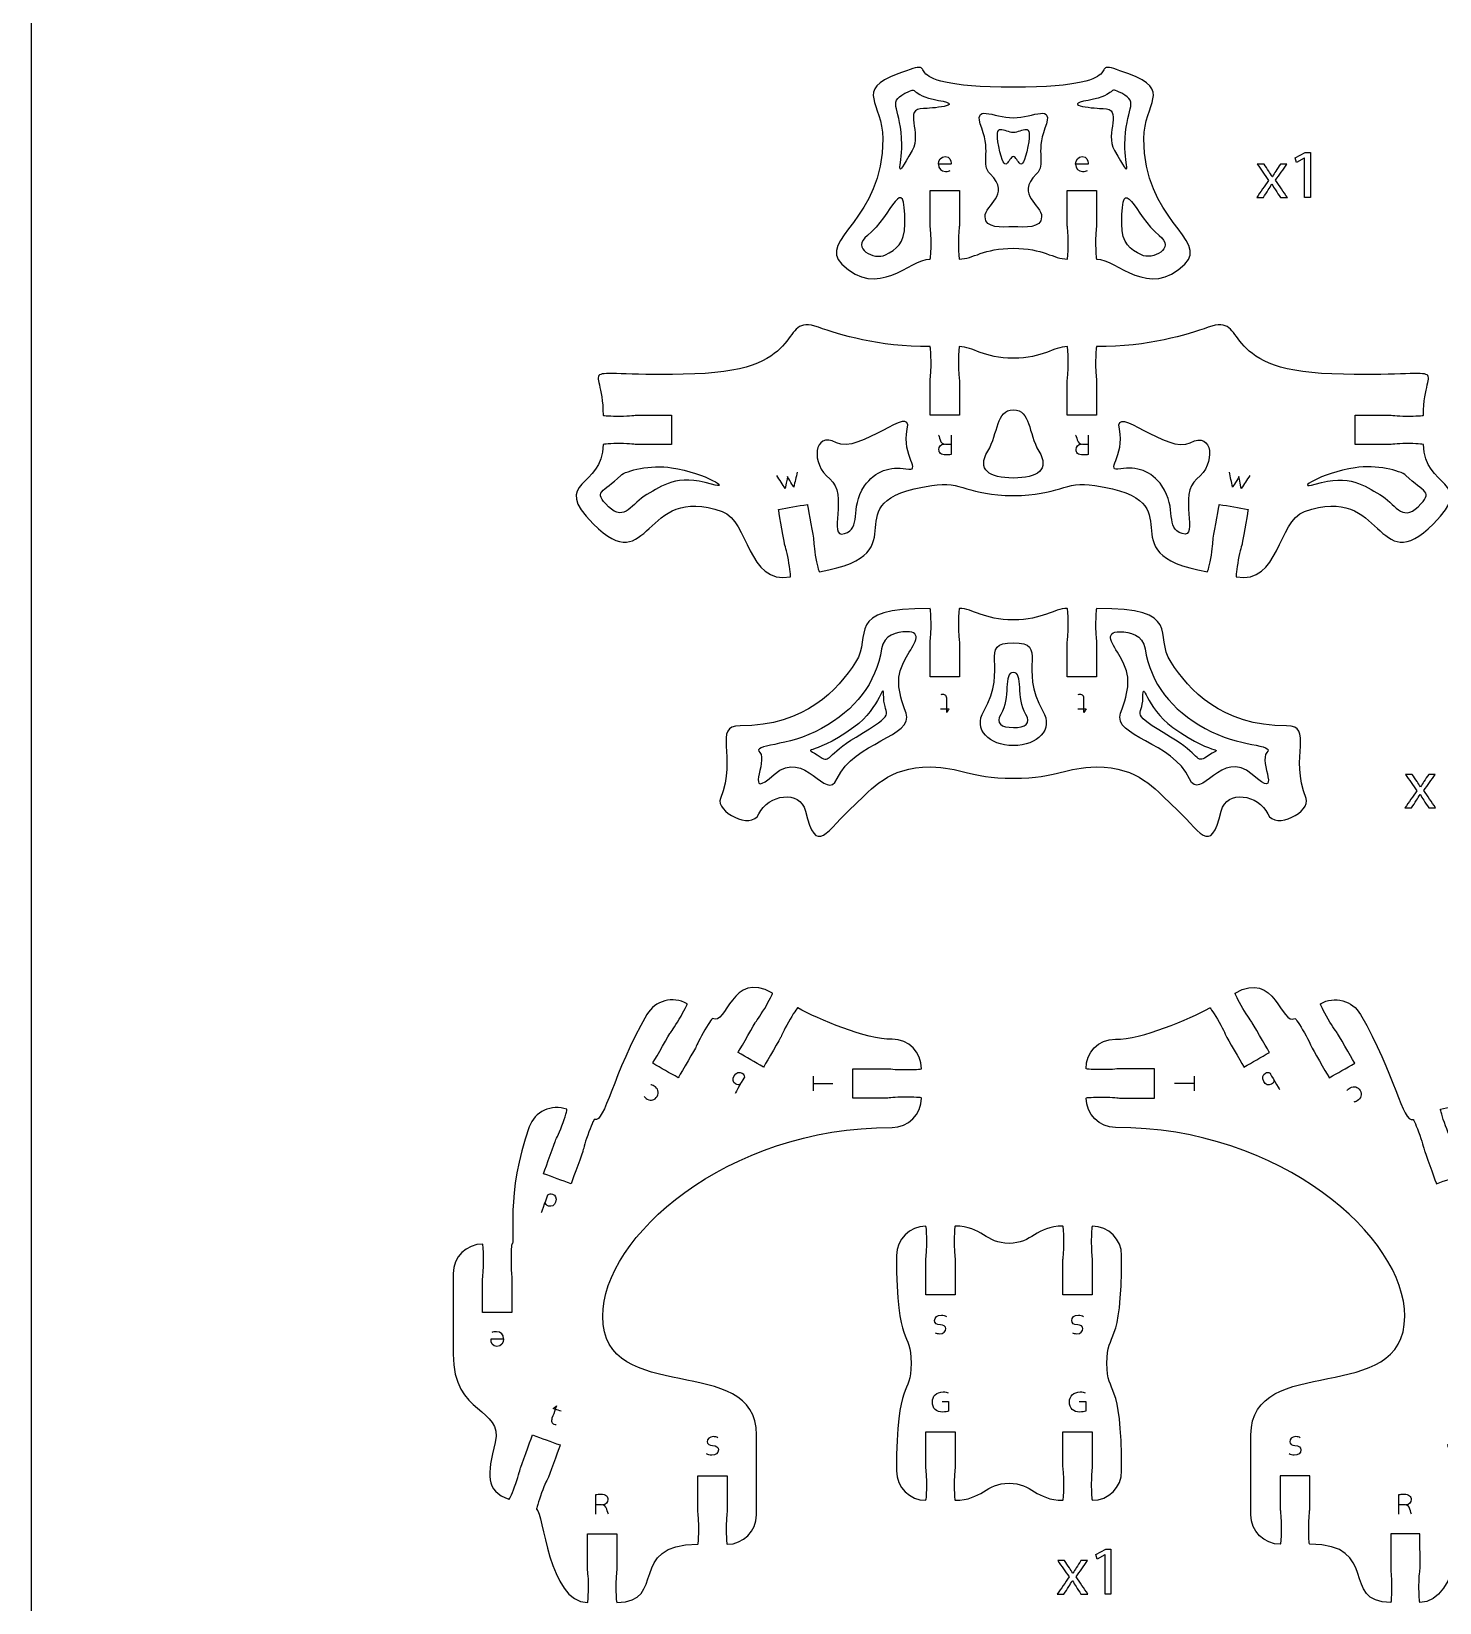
# Model space of a CAD drawing. Extents: x 0 to 1000, y 0 to 600.
# Drawn here: x 203.9 to 347.7, y 162.6 to 323.1 of the extents above; entities that cross this region are included whole.
import ezdxf

# ---------------------------------------------------------------- set-up
doc = ezdxf.new("R2010")
doc.units = 0
doc.header["$MEASUREMENT"] = 0
doc.layers.add('DEFAULT', color=7, linetype='CONTINUOUS')

msp = doc.modelspace()

# ---------------------------------------------------------------- linework, layer by layer
at = {"layer": 'DEFAULT', "color": 250}
for points in [[(349.46, 570.05), (980.05, 570.05), (980.05, 20.05), (203.89, 20.05), (203.89, 570.05), (223.88, 570.05)], [(283.71, 216.38), (283.71, 214.88)], [(283.71, 215.63), (285.73, 215.63)], [(322.63, 215.63), (320.61, 215.63)], [(322.63, 216.38), (322.63, 214.88)]]:
    msp.add_lwpolyline(points, dxfattribs=at)
for points in [[(333.88, 310.11), (333.86, 310.11), (333.06, 309.68), (332.94, 310.15), (333.95, 310.69), (334.48, 310.69), (334.48, 306.1), (333.88, 306.1)], [(313.51, 167.48), (313.5, 167.48), (312.7, 167.05), (312.58, 167.52), (313.58, 168.06), (314.11, 168.06), (314.11, 163.47), (313.51, 163.47)]]:
    msp.add_lwpolyline(points, close=True, dxfattribs=at)
at = {"layer": 'DEFAULT', "color": 1}
for points, knots in [([(321.66, 299.29), (318.03, 295.65), (314.71, 299.81), (312.65, 299.81), (312.6, 299.81), (312.55, 300.59), (312.55, 301.56), (312.55, 302.53), (312.65, 303.13), (312.65, 303.31), (312.65, 304.48), (312.65, 305.64), (312.65, 306.81), (311.65, 306.81), (310.65, 306.81), (309.65, 306.81), (309.65, 305.64), (309.65, 304.48), (309.65, 303.31), (309.65, 303.13), (309.75, 302.53), (309.75, 301.56), (309.75, 300.59), (309.71, 299.81), (309.65, 299.81), (308.26, 299.81), (307.19, 300.92), (304.15, 300.92), (301.11, 300.92), (300.03, 299.81), (298.65, 299.81), (298.59, 299.81), (298.55, 300.59), (298.55, 301.56), (298.55, 302.53), (298.65, 303.13), (298.65, 303.31), (298.65, 304.48), (298.65, 305.64), (298.65, 306.81), (297.65, 306.81), (296.65, 306.81), (295.65, 306.81), (295.65, 305.64), (295.65, 304.48), (295.65, 303.31), (295.65, 303.13), (295.75, 302.53), (295.75, 301.56), (295.75, 300.59), (295.71, 299.81), (295.65, 299.81), (293.6, 299.81), (290.27, 295.65), (286.64, 299.29), (284.13, 301.79), (290.89, 303.9), (290.83, 312.09), (290.8, 315.83), (287.84, 317.03), (292.36, 318.72), (297.91, 320.81), (290.24, 317.36), (304.15, 317.36), (318.06, 317.36), (310.39, 320.81), (315.93, 318.72), (320.46, 317.03), (317.5, 315.83), (317.47, 312.09), (317.41, 303.9), (324.17, 301.79), (321.66, 299.29)], [1, 1, 1, 1, 2, 2, 2, 3, 3, 3, 4, 4, 4, 13.92, 13.92, 13.92, 22.42, 22.42, 22.42, 32.34, 32.34, 32.34, 33.34, 33.34, 33.34, 34.34, 34.34, 34.34, 35.34, 35.34, 35.34, 36.34, 36.34, 36.34, 37.34, 37.34, 37.34, 38.34, 38.34, 38.34, 48.26, 48.26, 48.26, 56.76, 56.76, 56.76, 66.68, 66.68, 66.68, 67.68, 67.68, 67.68, 68.68, 68.68, 68.68, 69.68, 69.68, 69.68, 70.68, 70.68, 70.68, 71.68, 71.68, 71.68, 72.68, 72.68, 72.68, 73.68, 73.68, 73.68, 74.68, 74.68, 74.68, 75.68, 75.68, 75.68, 75.68]), ([(347.06, 272.78), (341.15, 266.87), (342.09, 277.02), (333.87, 274.03), (331.13, 273.03), (331.32, 266.57), (326.92, 267.35), (326.86, 267.37), (326.96, 268.14), (327.12, 269.09), (327.29, 270.04), (327.5, 270.62), (327.52, 270.79), (327.68, 271.66), (328.13, 274.24), (328.13, 274.24), (327.15, 274.41), (326.16, 274.59), (325.18, 274.76), (325.18, 274.76), (324.72, 272.17), (324.57, 271.31), (324.54, 271.14), (324.53, 270.52), (324.37, 269.57), (324.2, 268.62), (324.02, 267.86), (323.96, 267.87), (313.07, 269.79), (323.38, 275.04), (312.46, 276.7), (309.34, 277.18), (308.85, 275.66), (304.15, 275.66), (299.45, 275.66), (298.96, 277.18), (295.83, 276.7), (284.92, 275.04), (295.23, 269.79), (284.34, 267.87), (284.28, 267.86), (284.1, 268.62), (283.93, 269.57), (283.77, 270.52), (283.76, 271.14), (283.73, 271.31), (283.58, 272.17), (283.12, 274.76), (283.12, 274.76), (282.14, 274.59), (281.15, 274.41), (280.17, 274.24), (280.17, 274.24), (280.62, 271.65), (280.77, 270.79), (280.8, 270.62), (281.01, 270.04), (281.18, 269.09), (281.34, 268.14), (281.44, 267.37), (281.38, 267.35), (276.98, 266.57), (277.17, 273.03), (274.43, 274.03), (266.21, 277.02), (267.15, 266.87), (261.24, 272.78), (256.82, 277.21), (262.26, 276.4), (262.26, 280.87), (262.3, 280.92), (263.06, 280.97), (264.01, 280.97), (264.98, 280.97), (265.59, 280.87), (265.76, 280.87), (266.93, 280.87), (268.1, 280.87), (269.26, 280.87), (269.26, 281.87), (269.26, 282.87), (269.26, 283.87), (268.1, 283.87), (266.93, 283.87), (265.76, 283.87), (265.59, 283.87), (264.98, 283.77), (264.01, 283.77), (263.05, 283.77), (262.26, 283.81), (262.26, 283.87), (262.26, 289.79), (258.49, 287.66), (271.62, 288.08), (283.57, 288.45), (279.97, 294.37), (284.25, 292.85), (286.43, 292.07), (290.3, 290.87), (295.65, 290.87), (295.7, 290.83), (295.75, 290.07), (295.75, 289.12), (295.75, 288.15), (295.65, 287.54), (295.65, 287.37), (295.65, 286.2), (295.65, 285.04), (295.65, 283.87), (296.65, 283.87), (297.65, 283.87), (298.65, 283.87), (298.65, 285.04), (298.65, 286.2), (298.65, 287.37), (298.65, 287.54), (298.55, 288.15), (298.55, 289.12), (298.55, 290.08), (298.59, 290.87), (298.65, 290.87), (300.03, 290.87), (301.11, 289.68), (304.15, 289.68), (307.19, 289.68), (308.27, 290.87), (309.65, 290.87), (309.71, 290.87), (309.75, 290.08), (309.75, 289.12), (309.75, 288.15), (309.65, 287.54), (309.65, 287.37), (309.65, 286.2), (309.65, 285.04), (309.65, 283.87), (310.65, 283.87), (311.65, 283.87), (312.65, 283.87), (312.65, 285.04), (312.65, 286.2), (312.65, 287.37), (312.65, 287.54), (312.55, 288.15), (312.55, 289.12), (312.55, 290.07), (312.6, 290.83), (312.65, 290.87), (318, 290.87), (321.87, 292.07), (324.05, 292.85), (328.33, 294.37), (324.73, 288.45), (336.68, 288.08), (349.81, 287.66), (346.03, 289.79), (346.03, 283.87), (346.03, 283.81), (345.25, 283.77), (344.28, 283.77), (343.31, 283.77), (342.71, 283.87), (342.54, 283.87), (341.37, 283.87), (340.2, 283.87), (339.04, 283.87), (339.04, 282.87), (339.04, 281.87), (339.04, 280.87), (340.2, 280.87), (341.37, 280.87), (342.54, 280.87), (342.71, 280.87), (343.31, 280.97), (344.28, 280.97), (345.23, 280.97), (346, 280.92), (346.03, 280.87), (346.03, 276.4), (351.48, 277.21), (347.06, 272.78)], [1, 1, 1, 1, 2, 2, 2, 3, 3, 3, 4, 4, 4, 5, 5, 5, 6, 6, 6, 14.499437, 14.499437, 14.499437, 15.499437, 15.499437, 15.499437, 16.499437, 16.499437, 16.499437, 17.499437, 17.499437, 17.499437, 18.499437, 18.499437, 18.499437, 19.499437, 19.499437, 19.499437, 20.499437, 20.499437, 20.499437, 21.499437, 21.499437, 21.499437, 22.499437, 22.499437, 22.499437, 23.499437, 23.499437, 23.499437, 24.499437, 24.499437, 24.499437, 33.008257, 33.008257, 33.008257, 34.008257, 34.008257, 34.008257, 35.008257, 35.008257, 35.008257, 36.008257, 36.008257, 36.008257, 37.008257, 37.008257, 37.008257, 38.008257, 38.008257, 38.008257, 39.008257, 39.008257, 39.008257, 40.008257, 40.008257, 40.008257, 41.008257, 41.008257, 41.008257, 50.928257, 50.928257, 50.928257, 59.428257, 59.428257, 59.428257, 69.348257, 69.348257, 69.348257, 70.348257, 70.348257, 70.348257, 71.348257, 71.348257, 71.348257, 72.348257, 72.348257, 72.348257, 73.348257, 73.348257, 73.348257, 74.348257, 74.348257, 74.348257, 75.348257, 75.348257, 75.348257, 76.348257, 76.348257, 76.348257, 86.268257, 86.268257, 86.268257, 94.768257, 94.768257, 94.768257, 104.688257, 104.688257, 104.688257, 105.688257, 105.688257, 105.688257, 106.688257, 106.688257, 106.688257, 107.688257, 107.688257, 107.688257, 108.688257, 108.688257, 108.688257, 109.688257, 109.688257, 109.688257, 110.688257, 110.688257, 110.688257, 120.608257, 120.608257, 120.608257, 129.108257, 129.108257, 129.108257, 139.028257, 139.028257, 139.028257, 140.028257, 140.028257, 140.028257, 141.028257, 141.028257, 141.028257, 142.028257, 142.028257, 142.028257, 143.028257, 143.028257, 143.028257, 144.028257, 144.028257, 144.028257, 145.028257, 145.028257, 145.028257, 146.028257, 146.028257, 146.028257, 155.948257, 155.948257, 155.948257, 164.448257, 164.448257, 164.448257, 174.368257, 174.368257, 174.368257, 175.368257, 175.368257, 175.368257, 176.368257, 176.368257, 176.368257, 177.368257, 177.368257, 177.368257, 177.368257]), ([(330.13, 243.14), (329.2, 245.12), (325.92, 245.68), (325.38, 243.44), (324.25, 238.72), (323.29, 241.4), (320.3, 244.12), (318.59, 245.67), (316.98, 247.94), (312.65, 247.94), (309.42, 247.94), (308.84, 246.8), (304.15, 246.8), (299.45, 246.8), (298.88, 247.94), (295.65, 247.94), (291.32, 247.94), (289.71, 245.67), (288, 244.12), (285.01, 241.4), (284.04, 238.72), (282.92, 243.44), (282.38, 245.68), (279.1, 245.12), (278.17, 243.14), (277.36, 241.43), (273.73, 243.44), (274.24, 244.72), (275.98, 249.05), (273.42, 252.14), (276.24, 252.14), (282.95, 252.14), (286.23, 255.84), (288.04, 258.64), (289.85, 261.45), (286.67, 264.14), (295.65, 264.14), (295.7, 264.11), (295.75, 263.34), (295.75, 262.39), (295.75, 261.42), (295.65, 260.81), (295.65, 260.64), (295.65, 259.47), (295.65, 258.31), (295.65, 257.14), (296.65, 257.14), (297.65, 257.14), (298.65, 257.14), (298.65, 258.31), (298.65, 259.47), (298.65, 260.64), (298.65, 260.81), (298.55, 261.42), (298.55, 262.39), (298.55, 263.36), (298.59, 264.14), (298.65, 264.14), (300.03, 264.14), (301.11, 262.96), (304.15, 262.96), (307.19, 262.96), (308.27, 264.14), (309.65, 264.14), (309.71, 264.14), (309.75, 263.36), (309.75, 262.39), (309.75, 261.42), (309.65, 260.81), (309.65, 260.64), (309.65, 259.47), (309.65, 258.31), (309.65, 257.14), (310.65, 257.14), (311.65, 257.14), (312.65, 257.14), (312.65, 258.31), (312.65, 259.47), (312.65, 260.64), (312.65, 260.81), (312.55, 261.42), (312.55, 262.39), (312.55, 263.34), (312.59, 264.11), (312.65, 264.14), (321.63, 264.14), (318.44, 261.45), (320.25, 258.64), (322.07, 255.84), (325.35, 252.14), (332.06, 252.14), (334.88, 252.14), (332.31, 249.05), (334.05, 244.72), (334.57, 243.44), (330.94, 241.43), (330.13, 243.14)], [1, 1, 1, 1, 2, 2, 2, 3, 3, 3, 4, 4, 4, 5, 5, 5, 6, 6, 6, 7, 7, 7, 8, 8, 8, 9, 9, 9, 10, 10, 10, 11, 11, 11, 12, 12, 12, 13, 13, 13, 14, 14, 14, 15, 15, 15, 24.927, 24.927, 24.927, 33.427, 33.427, 33.427, 43.354, 43.354, 43.354, 44.354, 44.354, 44.354, 45.354, 45.354, 45.354, 46.354, 46.354, 46.354, 47.354, 47.354, 47.354, 48.354, 48.354, 48.354, 49.354, 49.354, 49.354, 59.281, 59.281, 59.281, 67.781, 67.781, 67.781, 77.708, 77.708, 77.708, 78.708, 78.708, 78.708, 79.708, 79.708, 79.708, 80.708, 80.708, 80.708, 81.708, 81.708, 81.708, 82.708, 82.708, 82.708, 83.708, 83.708, 83.708, 83.708]), ([(282.14, 223.35), (284.22, 222.15), (289.12, 220.13), (291.76, 220.13), (293.53, 220.13), (294.76, 218.79), (294.76, 217.13), (294.76, 217.08), (293.98, 217.03), (293.01, 217.03), (292.04, 217.03), (291.44, 217.13), (291.26, 217.13), (290.09, 217.13), (288.93, 217.13), (287.76, 217.13), (287.76, 216.13), (287.76, 215.13), (287.76, 214.13), (288.93, 214.13), (290.09, 214.13), (291.26, 214.13), (291.44, 214.13), (292.04, 214.23), (293.01, 214.23), (293.98, 214.23), (294.76, 214.19), (294.76, 214.13), (294.76, 212.47), (293.42, 211.13), (291.76, 211.13), (274.76, 211.13), (262.22, 199.88), (262.22, 191.85), (262.22, 182.47), (277.93, 188.28), (277.93, 179.73), (277.93, 177.01), (277.93, 174.28), (277.93, 171.56), (277.93, 169.9), (276.59, 168.56), (274.93, 168.56), (274.88, 168.56), (274.83, 169.35), (274.83, 170.31), (274.83, 171.28), (274.93, 171.89), (274.93, 172.06), (274.93, 173.23), (274.93, 174.4), (274.93, 175.56), (273.93, 175.56), (272.93, 175.56), (271.93, 175.56), (271.93, 174.4), (271.93, 173.23), (271.93, 172.06), (271.93, 171.89), (272.03, 171.28), (272.03, 170.31), (272.03, 169.35), (271.99, 168.56), (271.93, 168.56), (264.62, 168.56), (268.89, 162.62), (263.67, 162.62), (263.61, 162.62), (263.56, 163.41), (263.57, 164.37), (263.57, 165.34), (263.66, 165.95), (263.66, 166.13), (263.66, 167), (263.67, 169.62), (263.67, 169.62), (262.67, 169.62), (261.67, 169.62), (260.67, 169.62), (260.67, 169.62), (260.66, 167), (260.66, 166.13), (260.66, 165.95), (260.77, 165.34), (260.77, 164.37), (260.77, 163.41), (260.72, 162.62), (260.67, 162.62), (256.7, 162.62), (256.14, 171.88), (255.47, 172.13), (255.42, 172.14), (255.65, 172.9), (255.97, 173.8), (256.31, 174.71), (256.61, 175.25), (256.67, 175.41), (256.97, 176.24), (257.87, 178.7), (257.87, 178.7), (256.93, 179.04), (255.99, 179.39), (255.05, 179.73), (255.05, 179.73), (254.15, 177.26), (253.85, 176.44), (253.79, 176.27), (253.67, 175.67), (253.35, 174.76), (253.01, 173.85), (252.7, 173.13), (252.65, 173.15), (250.19, 174.05), (250.43, 175.66), (251.24, 178.97), (252.12, 182.56), (246.95, 181.64), (246.95, 187.99), (246.95, 190.73), (246.95, 193.48), (246.95, 196.22), (246.95, 197.88), (248.3, 199.22), (249.96, 199.22), (250.01, 199.22), (250.05, 198.43), (250.05, 197.47), (250.05, 196.5), (249.96, 195.89), (249.96, 195.72), (249.96, 194.55), (249.96, 193.38), (249.96, 192.22), (250.96, 192.22), (251.96, 192.22), (252.95, 192.22), (252.95, 193.38), (252.95, 194.55), (252.95, 195.72), (252.95, 195.89), (252.86, 196.5), (252.86, 197.47), (252.86, 198.43), (252.9, 199.22), (252.95, 199.22), (253.32, 199.22), (252.27, 204.47), (254.71, 211.19), (255.28, 212.74), (257, 213.55), (258.56, 212.98), (258.61, 212.96), (258.39, 212.21), (258.06, 211.3), (257.72, 210.39), (257.42, 209.85), (257.36, 209.69), (257.06, 208.87), (256.17, 206.4), (256.17, 206.4), (257.11, 206.06), (258.05, 205.71), (258.99, 205.37), (258.99, 205.37), (259.88, 207.84), (260.18, 208.66), (260.24, 208.83), (260.36, 209.43), (260.69, 210.34), (261.02, 211.25), (261.33, 211.97), (261.38, 211.95), (262.45, 211.56), (263.23, 216.6), (266.73, 222.66), (267.56, 224.09), (269.4, 224.59), (270.83, 223.76), (270.88, 223.73), (270.53, 223.03), (270.04, 222.19), (269.56, 221.35), (269.17, 220.88), (269.08, 220.72), (268.65, 219.97), (267.33, 217.69), (267.33, 217.69), (268.2, 217.19), (269.06, 216.69), (269.93, 216.2), (269.93, 216.2), (271.24, 218.47), (271.68, 219.23), (271.77, 219.38), (271.99, 219.95), (272.47, 220.79), (272.95, 221.63), (273.38, 222.28), (273.43, 222.26), (274.87, 221.43), (275.39, 227.25), (279.55, 224.85), (279.59, 224.82), (279.24, 224.12), (278.76, 223.29), (278.27, 222.45), (277.88, 221.97), (277.79, 221.82), (277.36, 221.06), (276.04, 218.79), (276.04, 218.79), (276.91, 218.29), (277.77, 217.79), (278.64, 217.29), (278.64, 217.29), (279.95, 219.56), (280.39, 220.32), (280.48, 220.47), (280.7, 221.05), (281.18, 221.88), (281.66, 222.72), (282.09, 223.38), (282.14, 223.35)], [1, 1, 1, 1, 2, 2, 2, 3, 3, 3, 4, 4, 4, 5, 5, 5, 14.919, 14.919, 14.919, 23.419, 23.419, 23.419, 33.338, 33.338, 33.338, 34.338, 34.338, 34.338, 35.338, 35.338, 35.338, 36.338, 36.338, 36.338, 37.338, 37.338, 37.338, 38.338, 38.338, 38.338, 61.488, 61.488, 61.488, 62.488, 62.488, 62.488, 63.488, 63.488, 63.488, 64.488, 64.488, 64.488, 74.408, 74.408, 74.408, 82.908, 82.908, 82.908, 92.828, 92.828, 92.828, 93.828, 93.828, 93.828, 94.828, 94.828, 94.828, 95.828, 95.828, 95.828, 96.828, 96.828, 96.828, 97.828, 97.828, 97.828, 98.828, 98.828, 98.828, 107.328, 107.328, 107.328, 108.328, 108.328, 108.328, 109.328, 109.328, 109.328, 110.328, 110.328, 110.328, 111.328, 111.328, 111.328, 112.328, 112.328, 112.328, 113.328, 113.328, 113.328, 114.328, 114.328, 114.328, 122.831423, 122.831423, 122.831423, 123.831423, 123.831423, 123.831423, 124.831423, 124.831423, 124.831423, 125.831423, 125.831423, 125.831423, 126.831423, 126.831423, 126.831423, 127.831423, 127.831423, 127.831423, 151.151423, 151.151423, 151.151423, 152.151423, 152.151423, 152.151423, 153.151423, 153.151423, 153.151423, 154.151423, 154.151423, 154.151423, 164.071423, 164.071423, 164.071423, 172.571423, 172.571423, 172.571423, 182.491423, 182.491423, 182.491423, 183.491423, 183.491423, 183.491423, 184.491423, 184.491423, 184.491423, 185.491423, 185.491423, 185.491423, 186.491423, 186.491423, 186.491423, 187.491423, 187.491423, 187.491423, 188.491423, 188.491423, 188.491423, 189.491423, 189.491423, 189.491423, 198.004243, 198.004243, 198.004243, 199.004243, 199.004243, 199.004243, 200.004243, 200.004243, 200.004243, 201.004243, 201.004243, 201.004243, 202.004243, 202.004243, 202.004243, 203.004243, 203.004243, 203.004243, 204.004243, 204.004243, 204.004243, 205.004243, 205.004243, 205.004243, 206.004243, 206.004243, 206.004243, 214.504056, 214.504056, 214.504056, 215.504056, 215.504056, 215.504056, 216.504056, 216.504056, 216.504056, 217.504056, 217.504056, 217.504056, 218.504056, 218.504056, 218.504056, 219.504056, 219.504056, 219.504056, 220.504056, 220.504056, 220.504056, 221.504056, 221.504056, 221.504056, 230.007736, 230.007736, 230.007736, 231.007736, 231.007736, 231.007736, 232.007736, 232.007736, 232.007736, 233.007736, 233.007736, 233.007736, 233.007736]), ([(324.2, 223.35), (322.12, 222.15), (317.22, 220.13), (314.58, 220.13), (312.81, 220.13), (311.58, 218.79), (311.58, 217.13), (311.58, 217.08), (312.36, 217.03), (313.33, 217.03), (314.3, 217.03), (314.9, 217.13), (315.08, 217.13), (316.25, 217.13), (317.41, 217.13), (318.58, 217.13), (318.58, 216.13), (318.58, 215.13), (318.58, 214.13), (317.41, 214.13), (316.25, 214.13), (315.08, 214.13), (314.9, 214.13), (314.3, 214.23), (313.33, 214.23), (312.36, 214.23), (311.58, 214.19), (311.58, 214.13), (311.58, 212.47), (312.92, 211.13), (314.58, 211.13), (331.58, 211.13), (344.12, 199.88), (344.12, 191.85), (344.12, 182.47), (328.41, 188.28), (328.41, 179.73), (328.41, 177.01), (328.41, 174.28), (328.41, 171.56), (328.41, 169.9), (329.75, 168.56), (331.41, 168.56), (331.46, 168.56), (331.51, 169.35), (331.51, 170.31), (331.51, 171.28), (331.41, 171.89), (331.41, 172.06), (331.41, 173.23), (331.41, 174.4), (331.41, 175.56), (332.41, 175.56), (333.41, 175.56), (334.41, 175.56), (334.41, 174.4), (334.41, 173.23), (334.41, 172.06), (334.41, 171.89), (334.31, 171.28), (334.31, 170.31), (334.31, 169.35), (334.35, 168.56), (334.41, 168.56), (341.72, 168.56), (337.45, 162.62), (342.68, 162.62), (342.73, 162.62), (342.78, 163.41), (342.77, 164.37), (342.77, 165.34), (342.68, 165.95), (342.68, 166.13), (342.68, 167), (342.68, 169.62), (342.68, 169.62), (343.67, 169.62), (344.67, 169.62), (345.67, 169.62), (345.67, 169.62), (345.68, 167), (345.68, 166.13), (345.68, 165.95), (345.57, 165.34), (345.57, 164.37), (345.57, 163.41), (345.62, 162.62), (345.67, 162.62), (349.64, 162.62), (350.2, 171.88), (350.87, 172.13), (350.92, 172.14), (350.69, 172.9), (350.37, 173.8), (350.03, 174.71), (349.73, 175.25), (349.67, 175.41), (349.37, 176.24), (348.47, 178.7), (348.47, 178.7), (349.41, 179.04), (350.35, 179.39), (351.29, 179.73), (351.29, 179.73), (352.19, 177.26), (352.49, 176.44), (352.55, 176.27), (352.67, 175.67), (352.99, 174.76), (353.33, 173.85), (353.64, 173.13), (353.69, 173.15), (356.15, 174.05), (355.91, 175.66), (355.1, 178.97), (354.22, 182.56), (359.39, 181.64), (359.39, 187.99), (359.39, 190.73), (359.39, 193.48), (359.39, 196.22), (359.39, 197.88), (358.04, 199.22), (356.38, 199.22), (356.33, 199.22), (356.29, 198.43), (356.29, 197.47), (356.29, 196.5), (356.38, 195.89), (356.38, 195.72), (356.38, 194.55), (356.38, 193.38), (356.38, 192.22), (355.38, 192.22), (354.38, 192.22), (353.39, 192.22), (353.39, 193.38), (353.39, 194.55), (353.39, 195.72), (353.39, 195.89), (353.48, 196.5), (353.48, 197.47), (353.48, 198.43), (353.44, 199.22), (353.39, 199.22), (353.01, 199.22), (354.07, 204.47), (351.63, 211.19), (351.06, 212.74), (349.34, 213.55), (347.78, 212.98), (347.73, 212.96), (347.95, 212.21), (348.28, 211.3), (348.62, 210.39), (348.92, 209.85), (348.98, 209.69), (349.28, 208.87), (350.18, 206.4), (350.18, 206.4), (349.23, 206.06), (348.29, 205.71), (347.35, 205.37), (347.35, 205.37), (346.46, 207.84), (346.16, 208.66), (346.1, 208.83), (345.98, 209.43), (345.65, 210.34), (345.32, 211.25), (345.01, 211.97), (344.96, 211.95), (343.89, 211.56), (343.11, 216.6), (339.61, 222.66), (338.78, 224.09), (336.94, 224.59), (335.51, 223.76), (335.46, 223.73), (335.81, 223.03), (336.3, 222.19), (336.78, 221.35), (337.17, 220.88), (337.26, 220.72), (337.69, 219.97), (339.01, 217.69), (339.01, 217.69), (338.14, 217.19), (337.28, 216.69), (336.41, 216.2), (336.41, 216.2), (335.1, 218.47), (334.66, 219.23), (334.57, 219.38), (334.35, 219.95), (333.87, 220.79), (333.39, 221.63), (332.96, 222.28), (332.91, 222.26), (331.47, 221.43), (330.95, 227.25), (326.79, 224.85), (326.75, 224.82), (327.1, 224.12), (327.58, 223.29), (328.07, 222.45), (328.46, 221.97), (328.55, 221.82), (328.98, 221.06), (330.3, 218.79), (330.3, 218.79), (329.43, 218.29), (328.57, 217.79), (327.7, 217.29), (327.7, 217.29), (326.39, 219.56), (325.95, 220.32), (325.86, 220.47), (325.64, 221.05), (325.16, 221.88), (324.68, 222.72), (324.25, 223.38), (324.2, 223.35)], [1, 1, 1, 1, 2, 2, 2, 3, 3, 3, 4, 4, 4, 5, 5, 5, 14.919, 14.919, 14.919, 23.419, 23.419, 23.419, 33.338, 33.338, 33.338, 34.338, 34.338, 34.338, 35.338, 35.338, 35.338, 36.338, 36.338, 36.338, 37.338, 37.338, 37.338, 38.338, 38.338, 38.338, 61.488, 61.488, 61.488, 62.488, 62.488, 62.488, 63.488, 63.488, 63.488, 64.488, 64.488, 64.488, 74.408, 74.408, 74.408, 82.908, 82.908, 82.908, 92.828, 92.828, 92.828, 93.828, 93.828, 93.828, 94.828, 94.828, 94.828, 95.828, 95.828, 95.828, 96.828, 96.828, 96.828, 97.828, 97.828, 97.828, 98.828, 98.828, 98.828, 107.328, 107.328, 107.328, 108.328, 108.328, 108.328, 109.328, 109.328, 109.328, 110.328, 110.328, 110.328, 111.328, 111.328, 111.328, 112.328, 112.328, 112.328, 113.328, 113.328, 113.328, 114.328, 114.328, 114.328, 122.831423, 122.831423, 122.831423, 123.831423, 123.831423, 123.831423, 124.831423, 124.831423, 124.831423, 125.831423, 125.831423, 125.831423, 126.831423, 126.831423, 126.831423, 127.831423, 127.831423, 127.831423, 151.151423, 151.151423, 151.151423, 152.151423, 152.151423, 152.151423, 153.151423, 153.151423, 153.151423, 154.151423, 154.151423, 154.151423, 164.071423, 164.071423, 164.071423, 172.571423, 172.571423, 172.571423, 182.491423, 182.491423, 182.491423, 183.491423, 183.491423, 183.491423, 184.491423, 184.491423, 184.491423, 185.491423, 185.491423, 185.491423, 186.491423, 186.491423, 186.491423, 187.491423, 187.491423, 187.491423, 188.491423, 188.491423, 188.491423, 189.491423, 189.491423, 189.491423, 198.004243, 198.004243, 198.004243, 199.004243, 199.004243, 199.004243, 200.004243, 200.004243, 200.004243, 201.004243, 201.004243, 201.004243, 202.004243, 202.004243, 202.004243, 203.004243, 203.004243, 203.004243, 204.004243, 204.004243, 204.004243, 205.004243, 205.004243, 205.004243, 206.004243, 206.004243, 206.004243, 214.50319, 214.50319, 214.50319, 215.50319, 215.50319, 215.50319, 216.50319, 216.50319, 216.50319, 217.50319, 217.50319, 217.50319, 218.50319, 218.50319, 218.50319, 219.50319, 219.50319, 219.50319, 220.50319, 220.50319, 220.50319, 221.50319, 221.50319, 221.50319, 230.00687, 230.00687, 230.00687, 231.00687, 231.00687, 231.00687, 232.00687, 232.00687, 232.00687, 233.00687, 233.00687, 233.00687, 233.00687]), ([(315.21, 176.05), (315.21, 174.39), (313.87, 173.05), (312.21, 173.05), (312.16, 173.05), (312.11, 173.83), (312.11, 174.8), (312.11, 175.77), (312.21, 176.37), (312.21, 176.55), (312.21, 177.72), (312.21, 178.88), (312.21, 180.05), (311.21, 180.05), (310.21, 180.05), (309.21, 180.05), (309.21, 178.88), (309.21, 177.72), (309.21, 176.55), (309.21, 176.37), (309.31, 175.77), (309.31, 174.8), (309.31, 173.83), (309.26, 173.05), (309.2, 173.05), (306.46, 173.05), (306.08, 174.8), (303.71, 174.8), (301.33, 174.8), (300.96, 173.05), (298.21, 173.05), (298.15, 173.05), (298.11, 173.83), (298.11, 174.8), (298.11, 175.77), (298.21, 176.37), (298.21, 176.55), (298.21, 177.72), (298.21, 178.88), (298.21, 180.05), (297.21, 180.05), (296.21, 180.05), (295.21, 180.05), (295.21, 178.88), (295.21, 177.72), (295.21, 176.55), (295.21, 176.37), (295.31, 175.77), (295.31, 174.8), (295.31, 173.83), (295.27, 173.05), (295.21, 173.05), (293.55, 173.05), (292.21, 174.39), (292.21, 176.05), (292.21, 185.78), (293.71, 183.55), (293.71, 187.05), (293.71, 190.55), (292.21, 188.32), (292.21, 198.05), (292.21, 199.71), (293.55, 201.05), (295.21, 201.05), (295.27, 201.05), (295.31, 200.26), (295.31, 199.3), (295.31, 198.33), (295.21, 197.72), (295.21, 197.55), (295.21, 196.38), (295.21, 195.21), (295.21, 194.05), (296.21, 194.05), (297.21, 194.05), (298.21, 194.05), (298.21, 195.21), (298.21, 196.38), (298.21, 197.55), (298.21, 197.72), (298.11, 198.33), (298.11, 199.3), (298.11, 200.26), (298.15, 201.05), (298.21, 201.05), (300.96, 201.05), (301.34, 199.29), (303.71, 199.29), (306.08, 199.29), (306.46, 201.05), (309.21, 201.05), (309.26, 201.05), (309.31, 200.26), (309.31, 199.3), (309.31, 198.33), (309.21, 197.72), (309.21, 197.55), (309.21, 196.38), (309.21, 195.21), (309.21, 194.05), (310.21, 194.05), (311.21, 194.05), (312.21, 194.05), (312.21, 195.21), (312.21, 196.38), (312.21, 197.55), (312.21, 197.72), (312.11, 198.33), (312.11, 199.3), (312.11, 200.26), (312.16, 201.05), (312.21, 201.05), (313.87, 201.05), (315.21, 199.71), (315.21, 198.05), (315.21, 188.32), (313.71, 190.55), (313.71, 187.05), (313.71, 183.55), (315.21, 185.78), (315.21, 176.05)], [1, 1, 1, 1, 2, 2, 2, 3, 3, 3, 4, 4, 4, 13.92, 13.92, 13.92, 22.42, 22.42, 22.42, 32.34, 32.34, 32.34, 33.34, 33.34, 33.34, 34.34, 34.34, 34.34, 35.34, 35.34, 35.34, 36.34, 36.34, 36.34, 37.34, 37.34, 37.34, 38.34, 38.34, 38.34, 48.26, 48.26, 48.26, 56.76, 56.76, 56.76, 66.68, 66.68, 66.68, 67.68, 67.68, 67.68, 68.68, 68.68, 68.68, 69.68, 69.68, 69.68, 70.68, 70.68, 70.68, 71.68, 71.68, 71.68, 72.68, 72.68, 72.68, 73.68, 73.68, 73.68, 74.68, 74.68, 74.68, 84.6, 84.6, 84.6, 93.11, 93.11, 93.11, 103.03, 103.03, 103.03, 104.03, 104.03, 104.03, 105.03, 105.03, 105.03, 106.03, 106.03, 106.03, 107.03, 107.03, 107.03, 108.03, 108.03, 108.03, 109.03, 109.03, 109.03, 118.95, 118.95, 118.95, 127.46, 127.46, 127.46, 137.38, 137.38, 137.38, 138.38, 138.38, 138.38, 139.38, 139.38, 139.38, 140.38, 140.38, 140.38, 141.38, 141.38, 141.38, 142.38, 142.38, 142.38, 142.38])]:
    msp.add_open_spline(points, degree=3, knots=knots, dxfattribs=at)
at = {"layer": 'DEFAULT', "color": 3}
for points, knots in [([(293.07, 316.74), (291.18, 315.79), (292.76, 315.2), (292.76, 311.51), (292.76, 309.27), (291.88, 307.5), (293.82, 310.89), (294.87, 312.72), (292.82, 315.19), (294.99, 315.19), (295.58, 315.19), (299.46, 315.48), (296.51, 316.02), (293.25, 316.61), (294.69, 317.55), (293.07, 316.74)], [0, 0, 0, 0, 1, 1, 1, 2, 2, 2, 3, 3, 3, 4, 4, 4, 5, 5, 5, 5]), ([(315.22, 316.74), (317.12, 315.79), (315.54, 315.2), (315.54, 311.51), (315.54, 309.27), (316.42, 307.5), (314.48, 310.89), (313.42, 312.72), (315.47, 315.19), (313.31, 315.19), (312.71, 315.19), (308.84, 315.48), (311.79, 316.02), (315.05, 316.61), (313.61, 317.55), (315.22, 316.74)], [0, 0, 0, 0, 1, 1, 1, 2, 2, 2, 3, 3, 3, 4, 4, 4, 5, 5, 5, 5]), ([(304.15, 310.28), (304.65, 310.28), (304.97, 307.99), (305.64, 311.32), (306.18, 314.02), (305.06, 312.77), (304.15, 312.77), (303.24, 312.77), (302.12, 314.02), (302.66, 311.32), (303.33, 307.99), (303.65, 310.28), (304.15, 310.28)], [0, 0, 0, 0, 1, 1, 1, 2, 2, 2, 3, 3, 3, 4, 4, 4, 4]), ([(288.96, 276.64), (287.37, 274.27), (288.72, 272.34), (286.91, 271.78), (285.11, 271.22), (287.38, 275.84), (285.4, 277.36), (283.42, 278.88), (283.75, 282.3), (286.08, 281.06), (288.41, 279.81), (293.95, 285.2), (293.32, 282.45), (292.7, 279.69), (294.97, 278.04), (293.18, 278.38), (291.65, 278.67), (290.02, 278.21), (288.96, 276.64)], [0, 0, 0, 0, 1, 1, 1, 2, 2, 2, 3, 3, 3, 4, 4, 4, 5, 5, 5, 6, 6, 6, 6]), ([(319.33, 276.64), (320.93, 274.27), (319.58, 272.34), (321.39, 271.78), (323.19, 271.22), (320.91, 275.84), (322.89, 277.36), (324.87, 278.88), (324.55, 282.3), (322.22, 281.06), (319.89, 279.81), (314.35, 285.2), (314.98, 282.45), (315.6, 279.69), (313.33, 278.04), (315.12, 278.38), (316.65, 278.67), (318.28, 278.21), (319.33, 276.64)], [0, 0, 0, 0, 1, 1, 1, 2, 2, 2, 3, 3, 3, 4, 4, 4, 5, 5, 5, 6, 6, 6, 6]), ([(288.09, 251), (285.11, 249.22), (285.46, 248.25), (284.44, 248.97), (282.51, 250.34), (283.19, 248.64), (287.87, 252), (290.69, 254.03), (290.87, 257.06), (290.92, 255.03), (290.96, 252.99), (292.43, 253.6), (288.09, 251)], [0, 0, 0, 0, 1, 1, 1, 2, 2, 2, 3, 3, 3, 4, 4, 4, 4]), ([(304.15, 251.97), (302.92, 251.97), (302.31, 252.4), (302.87, 253.31), (303.88, 254.96), (303.1, 257.59), (304.15, 257.59), (305.2, 257.59), (304.42, 254.96), (305.43, 253.31), (305.99, 252.4), (305.37, 251.96), (304.15, 251.97)], [0, 0, 0, 0, 1, 1, 1, 2, 2, 2, 3, 3, 3, 4, 4, 4, 4]), ([(320.2, 251), (323.19, 249.21), (322.84, 248.24), (323.85, 248.96), (325.78, 250.33), (325.1, 248.63), (320.43, 251.99), (317.6, 254.03), (317.42, 257.06), (317.38, 255.02), (317.34, 252.99), (315.87, 253.59), (320.2, 251)], [0, 0, 0, 0, 1, 1, 1, 2, 2, 2, 3, 3, 3, 4, 4, 4, 4])]:
    msp.add_open_spline(points, degree=3, knots=knots, dxfattribs=at)
at = {"layer": 'DEFAULT', "color": 5}
for points, knots in [([(304.15, 303.1), (305.36, 303.1), (307, 302.89), (307.04, 304.13), (307.08, 305.38), (304.3, 306.29), (306.51, 308.5), (307.54, 309.53), (306.38, 310.57), (307.38, 313.19), (308.37, 315.8), (306.22, 314.24), (304.15, 314.24), (302.08, 314.24), (299.93, 315.8), (300.92, 313.19), (301.92, 310.57), (300.76, 309.53), (301.79, 308.5), (304, 306.29), (301.22, 305.38), (301.26, 304.13), (301.3, 302.89), (302.94, 303.1), (304.15, 303.1)], [0, 0, 0, 0, 1, 1, 1, 2, 2, 2, 3, 3, 3, 4, 4, 4, 5, 5, 5, 6, 6, 6, 7, 7, 7, 8, 8, 8, 8]), ([(293.07, 303.4), (293.07, 301.36), (292.2, 300.8), (291.08, 300.24), (289.96, 299.68), (287.53, 300.87), (289.27, 302.23), (291.7, 304.12), (293.07, 309.2), (293.07, 303.4)], [0, 0, 0, 0, 1, 1, 1, 2, 2, 2, 3, 3, 3, 3]), ([(315.22, 303.4), (315.22, 301.36), (316.1, 300.8), (317.22, 300.24), (318.34, 299.68), (320.77, 300.87), (319.03, 302.23), (316.6, 304.12), (315.22, 309.2), (315.22, 303.4)], [0, 0, 0, 0, 1, 1, 1, 2, 2, 2, 3, 3, 3, 3]), ([(304.15, 277.45), (306.63, 277.45), (307.88, 278.33), (306.76, 280.19), (305.64, 282.05), (305.96, 284.42), (304.15, 284.42), (302.34, 284.42), (302.66, 282.05), (301.54, 280.19), (300.42, 278.33), (301.67, 277.45), (304.15, 277.45)], [0, 0, 0, 0, 1, 1, 1, 2, 2, 2, 3, 3, 3, 4, 4, 4, 4]), ([(264.06, 277.7), (262.25, 275.93), (261.14, 276.14), (262.82, 274.52), (264.5, 272.9), (265.18, 274.89), (266.74, 275.77), (268.3, 276.64), (269.73, 277.88), (273.34, 276.82), (275.53, 276.18), (272.76, 277.95), (269.26, 278.5), (267.12, 278.85), (264.61, 278.23), (264.06, 277.7)], [0, 0, 0, 0, 1, 1, 1, 2, 2, 2, 3, 3, 3, 4, 4, 4, 5, 5, 5, 5]), ([(344.24, 277.7), (346.05, 275.93), (347.16, 276.14), (345.48, 274.52), (343.8, 272.9), (343.11, 274.89), (341.56, 275.77), (340, 276.64), (338.57, 277.88), (334.96, 276.82), (332.77, 276.18), (335.54, 277.95), (339.04, 278.5), (341.18, 278.85), (343.68, 278.23), (344.24, 277.7)], [0, 0, 0, 0, 1, 1, 1, 2, 2, 2, 3, 3, 3, 4, 4, 4, 5, 5, 5, 5]), ([(293.25, 259.2), (292.04, 257.12), (292.32, 255.86), (293.2, 253.45), (294.07, 251.04), (287.84, 250.5), (286.16, 246.75), (285.04, 244.22), (282.91, 249.98), (279.74, 247.18), (276.58, 244.38), (279.13, 248.55), (278.26, 249.42), (277.39, 250.3), (281.11, 249.94), (284.57, 251.87), (288.02, 253.8), (290.12, 256.45), (290.7, 260.02), (290.92, 261.43), (292.27, 261.73), (293.25, 261.75), (295.01, 261.78), (293.97, 260.43), (293.25, 259.2)], [0, 0, 0, 0, 1, 1, 1, 2, 2, 2, 3, 3, 3, 4, 4, 4, 5, 5, 5, 6, 6, 6, 7, 7, 7, 8, 8, 8, 8]), ([(315.05, 259.19), (316.26, 257.12), (315.97, 255.86), (315.1, 253.45), (314.22, 251.04), (320.45, 250.5), (322.13, 246.74), (323.26, 244.22), (325.39, 249.98), (328.55, 247.18), (331.72, 244.37), (329.16, 248.55), (330.04, 249.42), (330.91, 250.29), (327.18, 249.94), (323.73, 251.87), (320.28, 253.8), (318.17, 256.44), (317.6, 260.02), (317.38, 261.43), (316.03, 261.73), (315.05, 261.75), (313.29, 261.78), (314.33, 260.43), (315.05, 259.19)], [0, 0, 0, 0, 1, 1, 1, 2, 2, 2, 3, 3, 3, 4, 4, 4, 5, 5, 5, 6, 6, 6, 7, 7, 7, 8, 8, 8, 8]), ([(304.15, 250.13), (306.63, 250.12), (308.27, 251.76), (307.17, 253.64), (304.58, 258.08), (307.81, 260.63), (304.15, 260.63), (300.48, 260.63), (303.72, 258.08), (301.13, 253.64), (300.03, 251.76), (301.67, 250.12), (304.15, 250.13)], [0, 0, 0, 0, 1, 1, 1, 2, 2, 2, 3, 3, 3, 4, 4, 4, 4])]:
    msp.add_open_spline(points, degree=3, knots=knots, dxfattribs=at)
at = {"layer": 'DEFAULT', "color": 250}
for points, knots in [([(296.51, 309.49), (296.51, 309.93), (296.77, 310.28), (297.19, 310.28), (297.66, 310.28), (297.79, 309.86), (297.79, 309.59), (297.79, 309.54), (297.78, 309.52), (297.78, 309.5), (297.36, 309.49), (296.93, 309.49), (296.51, 309.49), (296.51, 309.05), (296.77, 308.76), (297.22, 308.76), (297.45, 308.76), (297.61, 308.81), (297.7, 308.85)], [0, 0, 0, 0, 1, 1, 1, 2, 2, 2, 3, 3, 3, 6.613009, 6.613009, 6.613009, 7.613009, 7.613009, 7.613009, 8.613009, 8.613009, 8.613009, 8.613009]), ([(310.51, 309.49), (310.51, 309.93), (310.77, 310.28), (311.19, 310.28), (311.66, 310.28), (311.79, 309.86), (311.79, 309.59), (311.79, 309.54), (311.79, 309.52), (311.78, 309.5), (311.36, 309.49), (310.93, 309.49), (310.51, 309.49), (310.51, 309.05), (310.78, 308.76), (311.22, 308.76), (311.45, 308.76), (311.61, 308.81), (311.71, 308.85)], [0, 0, 0, 0, 1, 1, 1, 2, 2, 2, 3, 3, 3, 6.613009, 6.613009, 6.613009, 7.613009, 7.613009, 7.613009, 8.613009, 8.613009, 8.613009, 8.613009]), ([(329.75, 309.51), (329.91, 309.27), (330.07, 309.03), (330.23, 308.78), (330.36, 308.59), (330.47, 308.41), (330.58, 308.22), (330.59, 308.22), (330.59, 308.22), (330.6, 308.22), (330.71, 308.43), (330.83, 308.6), (330.94, 308.79), (331.1, 309.03), (331.26, 309.27), (331.42, 309.51), (331.64, 309.51), (331.87, 309.51), (332.09, 309.51), (331.7, 308.96), (331.31, 308.41), (330.93, 307.86), (331.33, 307.27), (331.73, 306.69), (332.13, 306.1), (331.89, 306.1), (331.66, 306.1), (331.42, 306.1), (331.25, 306.36), (331.09, 306.61), (330.92, 306.87), (330.79, 307.07), (330.67, 307.26), (330.55, 307.46), (330.55, 307.46), (330.54, 307.46), (330.54, 307.46), (330.43, 307.26), (330.31, 307.07), (330.18, 306.87), (330.01, 306.61), (329.85, 306.36), (329.68, 306.1), (329.46, 306.1), (329.23, 306.1), (329, 306.1), (329.4, 306.68), (329.81, 307.26), (330.21, 307.84), (329.83, 308.4), (329.44, 308.96), (329.06, 309.51), (329.29, 309.51), (329.52, 309.51), (329.75, 309.51)], [1.96, 1.96, 1.96, 1.96, 4.456157, 4.456157, 4.456157, 5.456157, 5.456157, 5.456157, 5.516157, 5.516157, 5.516157, 6.516157, 6.516157, 6.516157, 8.985432, 8.985432, 8.985432, 10.886432, 10.886432, 10.886432, 16.614291, 16.614291, 16.614291, 22.662167, 22.662167, 22.662167, 24.663167, 24.663167, 24.663167, 27.265696, 27.265696, 27.265696, 28.265696, 28.265696, 28.265696, 28.305696, 28.305696, 28.305696, 29.305696, 29.305696, 29.305696, 31.897908, 31.897908, 31.897908, 33.837908, 33.837908, 33.837908, 39.858463, 39.858463, 39.858463, 45.623485, 45.623485, 45.623485, 47.583485, 47.583485, 47.583485, 47.583485]), ([(296.5, 281.84), (296.54, 281.79), (296.6, 281.61), (296.68, 281.36), (296.78, 281.01), (296.9, 280.92), (297.21, 280.91), (297.4, 280.91), (297.6, 280.91), (297.79, 280.91)], [0, 0, 0, 0, 1, 1, 1, 2, 2, 2, 3.658, 3.658, 3.658, 3.658]), ([(297.79, 281.84), (297.79, 281.18), (297.79, 280.52), (297.79, 279.85), (297.66, 279.82), (297.47, 279.81), (297.29, 279.81), (297.01, 279.81), (296.83, 279.86), (296.71, 279.97), (296.61, 280.06), (296.55, 280.2), (296.55, 280.36), (296.55, 280.62), (296.73, 280.92), (297.11, 280.92)], [0, 0, 0, 0, 5.652, 5.652, 5.652, 6.652, 6.652, 6.652, 7.652, 7.652, 7.652, 8.652, 8.652, 8.652, 9.652, 9.652, 9.652, 9.652]), ([(310.5, 281.84), (310.55, 281.79), (310.6, 281.61), (310.68, 281.36), (310.79, 281.01), (310.9, 280.92), (311.21, 280.91), (311.41, 280.91), (311.6, 280.91), (311.8, 280.91)], [0, 0, 0, 0, 1, 1, 1, 2, 2, 2, 3.658, 3.658, 3.658, 3.658]), ([(311.8, 281.84), (311.8, 281.18), (311.8, 280.52), (311.8, 279.85), (311.67, 279.82), (311.48, 279.81), (311.3, 279.81), (311.02, 279.81), (310.84, 279.86), (310.71, 279.97), (310.61, 280.06), (310.55, 280.2), (310.55, 280.36), (310.55, 280.62), (310.74, 280.92), (311.12, 280.92)], [0, 0, 0, 0, 5.652, 5.652, 5.652, 6.652, 6.652, 6.652, 7.652, 7.652, 7.652, 8.652, 8.652, 8.652, 9.652, 9.652, 9.652, 9.652]), ([(282.09, 278.06), (281.97, 277.55), (281.85, 277.04), (281.73, 276.53), (281.73, 276.53), (281.16, 277.44), (281.09, 277.6), (281.08, 277.42), (280.84, 276.37), (280.84, 276.37), (280.57, 276.81), (280.29, 277.26), (280.01, 277.7)], [0, 0, 0, 0, 4.474574, 4.474574, 4.474574, 5.491836, 5.491836, 5.491836, 6.491836, 6.491836, 6.491836, 10.931216, 10.931216, 10.931216, 10.931216]), ([(328.29, 277.7), (328, 277.26), (327.71, 276.82), (327.43, 276.38), (327.43, 276.38), (327.2, 277.43), (327.19, 277.61), (327.13, 277.44), (326.54, 276.53), (326.54, 276.53), (326.43, 277.04), (326.32, 277.55), (326.21, 278.06)], [0, 0, 0, 0, 4.474152, 4.474152, 4.474152, 5.491414, 5.491414, 5.491414, 6.491414, 6.491414, 6.491414, 10.931336, 10.931336, 10.931336, 10.931336]), ([(296.72, 253.87), (296.93, 253.87), (297.14, 253.87), (297.35, 253.87), (297.43, 253.87), (297.5, 253.87), (297.58, 253.87), (297.5, 253.76), (297.43, 253.64), (297.35, 253.52), (297.35, 253.64), (297.35, 253.76), (297.35, 253.87), (297.35, 254.2), (297.35, 254.53), (297.35, 254.86), (297.35, 255.03), (297.33, 255.16), (297.25, 255.24), (297.19, 255.31), (297.09, 255.35), (296.97, 255.35), (296.86, 255.35), (296.78, 255.33), (296.73, 255.31)], [0, 0, 0, 0, 1.802, 1.802, 1.802, 2.439, 2.439, 2.439, 3.633944, 3.633944, 3.633944, 4.644944, 4.644944, 4.644944, 7.432944, 7.432944, 7.432944, 8.432944, 8.432944, 8.432944, 9.432944, 9.432944, 9.432944, 10.432944, 10.432944, 10.432944, 10.432944]), ([(310.72, 253.87), (310.93, 253.87), (311.15, 253.87), (311.36, 253.87), (311.43, 253.87), (311.51, 253.87), (311.58, 253.87), (311.51, 253.76), (311.43, 253.64), (311.36, 253.52), (311.36, 253.64), (311.36, 253.76), (311.36, 253.87), (311.36, 254.2), (311.36, 254.53), (311.36, 254.86), (311.36, 255.03), (311.33, 255.16), (311.26, 255.24), (311.19, 255.31), (311.09, 255.35), (310.97, 255.35), (310.87, 255.35), (310.79, 255.33), (310.74, 255.31)], [0, 0, 0, 0, 1.802, 1.802, 1.802, 2.439, 2.439, 2.439, 3.633944, 3.633944, 3.633944, 4.644944, 4.644944, 4.644944, 7.432944, 7.432944, 7.432944, 8.432944, 8.432944, 8.432944, 9.432944, 9.432944, 9.432944, 10.432944, 10.432944, 10.432944, 10.432944]), ([(344.89, 247.19), (345.05, 246.94), (345.21, 246.7), (345.37, 246.45), (345.5, 246.26), (345.61, 246.09), (345.72, 245.9), (345.73, 245.9), (345.73, 245.9), (345.74, 245.9), (345.85, 246.1), (345.97, 246.28), (346.08, 246.46), (346.24, 246.7), (346.4, 246.95), (346.56, 247.19), (346.78, 247.19), (347.01, 247.19), (347.23, 247.19), (346.84, 246.64), (346.45, 246.09), (346.07, 245.54), (346.46, 244.95), (346.86, 244.36), (347.26, 243.77), (347.03, 243.77), (346.79, 243.77), (346.56, 243.77), (346.39, 244.03), (346.22, 244.28), (346.06, 244.54), (345.92, 244.74), (345.81, 244.93), (345.69, 245.13), (345.69, 245.13), (345.68, 245.13), (345.68, 245.13), (345.56, 244.93), (345.44, 244.75), (345.32, 244.54), (345.15, 244.28), (344.99, 244.03), (344.82, 243.77), (344.59, 243.77), (344.37, 243.77), (344.14, 243.77), (344.54, 244.35), (344.95, 244.93), (345.35, 245.51), (344.97, 246.07), (344.58, 246.63), (344.19, 247.19), (344.43, 247.19), (344.66, 247.19), (344.89, 247.19)], [0, 0, 0, 0, 2.49699, 2.49699, 2.49699, 3.49699, 3.49699, 3.49699, 3.55699, 3.55699, 3.55699, 4.55699, 4.55699, 4.55699, 7.026266, 7.026266, 7.026266, 8.927266, 8.927266, 8.927266, 14.655941, 14.655941, 14.655941, 20.703817, 20.703817, 20.703817, 22.704817, 22.704817, 22.704817, 25.307347, 25.307347, 25.307347, 26.307347, 26.307347, 26.307347, 26.347347, 26.347347, 26.347347, 27.347347, 27.347347, 27.347347, 29.939559, 29.939559, 29.939559, 31.879559, 31.879559, 31.879559, 37.900934, 37.900934, 37.900934, 43.665957, 43.665957, 43.665957, 45.625957, 45.625957, 45.625957, 45.625957]), ([(276.28, 215.55), (276.13, 215.47), (275.96, 215.47), (275.78, 215.57), (275.5, 215.73), (275.44, 216.07), (275.63, 216.39), (275.85, 216.77), (276.21, 216.82), (276.45, 216.67), (276.62, 216.58), (276.69, 216.46), (276.69, 216.27), (276.64, 216.19), (275.73, 214.6), (275.73, 214.6)], [0, 0, 0, 0, 1.003053, 1.003053, 1.003053, 2.006106, 2.006106, 2.006106, 3.009159, 3.009159, 3.009159, 4.012211, 4.012211, 4.012211, 5.015264, 5.015264, 5.015264, 5.015264]), ([(330.77, 215.96), (330.76, 215.8), (330.68, 215.64), (330.5, 215.54), (330.23, 215.38), (329.9, 215.49), (329.72, 215.81), (329.5, 216.2), (329.64, 216.53), (329.89, 216.67), (330.05, 216.77), (330.19, 216.77), (330.36, 216.68), (330.4, 216.59), (331.32, 215.01), (331.32, 215.01)], [0, 0, 0, 0, 1.003053, 1.003053, 1.003053, 2.006106, 2.006106, 2.006106, 3.009159, 3.009159, 3.009159, 4.012211, 4.012211, 4.012211, 5.015264, 5.015264, 5.015264, 5.015264]), ([(266.45, 214.3), (266.49, 214.24), (266.6, 214.12), (266.77, 214.02), (267.15, 213.8), (267.55, 213.92), (267.77, 214.3), (267.99, 214.69), (267.89, 215.12), (267.48, 215.36), (267.34, 215.44), (267.2, 215.47), (267.12, 215.48)], [0, 0, 0, 0, 1, 1, 1, 2, 2, 2, 3, 3, 3, 4, 4, 4, 4]), ([(338.23, 214.9), (338.28, 214.96), (338.38, 215.08), (338.55, 215.18), (338.93, 215.4), (339.33, 215.28), (339.55, 214.9), (339.77, 214.51), (339.67, 214.08), (339.26, 213.84), (339.12, 213.76), (338.99, 213.73), (338.91, 213.72)], [0, 0, 0, 0, 1, 1, 1, 2, 2, 2, 3, 3, 3, 4, 4, 4, 4]), ([(255.97, 202.44), (255.97, 202.44), (256.61, 204.16), (256.63, 204.25), (256.78, 204.37), (256.92, 204.39), (257.1, 204.33), (257.37, 204.23), (257.56, 203.93), (257.41, 203.51), (257.29, 203.16), (256.99, 203), (256.69, 203.1), (256.49, 203.18), (256.38, 203.31), (256.35, 203.47)], [0, 0, 0, 0, 1.002973, 1.002973, 1.002973, 2.005946, 2.005946, 2.005946, 3.00892, 3.00892, 3.00892, 4.011893, 4.011893, 4.011893, 5.014866, 5.014866, 5.014866, 5.014866]), ([(296.18, 190.17), (296.28, 190.11), (296.44, 190.06), (296.63, 190.06), (297.02, 190.06), (297.26, 190.3), (297.26, 190.59), (297.26, 190.81), (297, 190.96), (296.72, 190.96), (296.29, 190.96), (296.11, 191.14), (296.11, 191.41), (296.11, 191.73), (296.36, 191.96), (296.8, 191.96), (297, 191.96), (297.18, 191.91), (297.31, 191.83)], [0, 0, 0, 0, 1, 1, 1, 2, 2, 2, 3, 3, 3, 4, 4, 4, 5, 5, 5, 6, 6, 6, 6]), ([(310.18, 190.17), (310.28, 190.11), (310.44, 190.06), (310.63, 190.06), (311.02, 190.06), (311.26, 190.3), (311.26, 190.59), (311.26, 190.81), (311, 190.96), (310.72, 190.96), (310.29, 190.96), (310.12, 191.14), (310.12, 191.41), (310.12, 191.73), (310.36, 191.96), (310.8, 191.96), (311, 191.96), (311.18, 191.91), (311.31, 191.83)], [0, 0, 0, 0, 1, 1, 1, 2, 2, 2, 3, 3, 3, 4, 4, 4, 5, 5, 5, 6, 6, 6, 6]), ([(252.1, 189.54), (252.1, 189.1), (251.84, 188.75), (251.42, 188.75), (250.94, 188.75), (250.82, 189.17), (250.82, 189.44), (250.82, 189.49), (250.82, 189.51), (250.82, 189.53), (251.25, 189.53), (251.67, 189.53), (252.1, 189.54), (252.1, 189.97), (251.83, 190.27), (251.38, 190.27), (251.15, 190.27), (250.99, 190.22), (250.9, 190.18)], [0, 0, 0, 0, 1, 1, 1, 2, 2, 2, 3, 3, 3, 6.613009, 6.613009, 6.613009, 7.613009, 7.613009, 7.613009, 8.613009, 8.613009, 8.613009, 8.613009]), ([(296.87, 183.14), (297.09, 183.14), (297.32, 183.14), (297.54, 183.14), (297.54, 182.82), (297.54, 182.5), (297.54, 182.17), (297.42, 182.13), (297.19, 182.06), (296.92, 182.06), (296.61, 182.06), (296.36, 182.14), (296.16, 182.33), (295.99, 182.5), (295.88, 182.77), (295.88, 183.08), (295.88, 183.68), (296.3, 184.12), (296.97, 184.12), (297.21, 184.12), (297.39, 184.07), (297.48, 184.03)], [0, 0, 0, 0, 1.887, 1.887, 1.887, 4.641, 4.641, 4.641, 5.641, 5.641, 5.641, 6.641, 6.641, 6.641, 7.641, 7.641, 7.641, 8.641, 8.641, 8.641, 9.641, 9.641, 9.641, 9.641]), ([(310.87, 183.14), (311.09, 183.14), (311.32, 183.14), (311.54, 183.14), (311.54, 182.82), (311.54, 182.5), (311.54, 182.17), (311.42, 182.13), (311.19, 182.06), (310.92, 182.06), (310.61, 182.06), (310.36, 182.14), (310.16, 182.33), (309.99, 182.5), (309.88, 182.77), (309.88, 183.08), (309.88, 183.68), (310.3, 184.12), (310.97, 184.12), (311.21, 184.12), (311.39, 184.07), (311.48, 184.03)], [0, 0, 0, 0, 1.887, 1.887, 1.887, 4.641, 4.641, 4.641, 5.641, 5.641, 5.641, 6.641, 6.641, 6.641, 7.641, 7.641, 7.641, 8.641, 8.641, 8.641, 9.641, 9.641, 9.641, 9.641]), ([(257.98, 182.14), (257.78, 182.21), (257.58, 182.28), (257.38, 182.35), (257.31, 182.38), (257.24, 182.4), (257.17, 182.43), (257.28, 182.52), (257.39, 182.6), (257.5, 182.69), (257.46, 182.58), (257.42, 182.47), (257.38, 182.35), (257.27, 182.05), (257.16, 181.74), (257.04, 181.43), (256.99, 181.27), (256.97, 181.14), (257.01, 181.04), (257.05, 180.95), (257.12, 180.88), (257.24, 180.84), (257.34, 180.8), (257.42, 180.79), (257.47, 180.79)], [0, 0, 0, 0, 1.801926, 1.801926, 1.801926, 2.439362, 2.439362, 2.439362, 3.634707, 3.634707, 3.634707, 4.645754, 4.645754, 4.645754, 7.434036, 7.434036, 7.434036, 8.434036, 8.434036, 8.434036, 9.434036, 9.434036, 9.434036, 10.434036, 10.434036, 10.434036, 10.434036]), ([(273.96, 179.44), (273.86, 179.5), (273.7, 179.55), (273.52, 179.55), (273.12, 179.55), (272.89, 179.31), (272.89, 179.02), (272.89, 178.8), (273.14, 178.65), (273.42, 178.65), (273.85, 178.65), (274.03, 178.47), (274.03, 178.2), (274.03, 177.88), (273.78, 177.65), (273.35, 177.65), (273.15, 177.65), (272.96, 177.7), (272.83, 177.78)], [0, 0, 0, 0, 1, 1, 1, 2, 2, 2, 3, 3, 3, 4, 4, 4, 5, 5, 5, 6, 6, 6, 6]), ([(333.44, 179.44), (333.34, 179.5), (333.18, 179.55), (332.99, 179.55), (332.6, 179.55), (332.37, 179.31), (332.37, 179.02), (332.37, 178.8), (332.62, 178.65), (332.9, 178.65), (333.33, 178.65), (333.51, 178.47), (333.51, 178.2), (333.51, 177.88), (333.26, 177.65), (332.82, 177.65), (332.63, 177.65), (332.44, 177.7), (332.31, 177.78)], [0, 0, 0, 0, 1, 1, 1, 2, 2, 2, 3, 3, 3, 4, 4, 4, 5, 5, 5, 6, 6, 6, 6]), ([(261.52, 171.65), (261.52, 172.31), (261.52, 172.98), (261.52, 173.64), (261.65, 173.67), (261.84, 173.68), (262.02, 173.68), (262.3, 173.68), (262.48, 173.63), (262.6, 173.52), (262.7, 173.43), (262.76, 173.29), (262.76, 173.14), (262.76, 172.87), (262.58, 172.58), (262.2, 172.58)], [0, 0, 0, 0, 5.652, 5.652, 5.652, 6.652, 6.652, 6.652, 7.652, 7.652, 7.652, 8.652, 8.652, 8.652, 9.652, 9.652, 9.652, 9.652]), ([(343.53, 171.65), (343.53, 172.31), (343.53, 172.98), (343.53, 173.64), (343.66, 173.67), (343.85, 173.68), (344.03, 173.68), (344.31, 173.68), (344.49, 173.63), (344.61, 173.52), (344.72, 173.43), (344.77, 173.29), (344.77, 173.14), (344.77, 172.87), (344.59, 172.58), (344.21, 172.58)], [0, 0, 0, 0, 5.652, 5.652, 5.652, 6.652, 6.652, 6.652, 7.652, 7.652, 7.652, 8.652, 8.652, 8.652, 9.652, 9.652, 9.652, 9.652]), ([(262.81, 171.65), (262.77, 171.71), (262.71, 171.88), (262.63, 172.13), (262.53, 172.48), (262.41, 172.57), (262.1, 172.58), (261.91, 172.58), (261.71, 172.58), (261.52, 172.58)], [0, 0, 0, 0, 1, 1, 1, 2, 2, 2, 3.658, 3.658, 3.658, 3.658]), ([(344.82, 171.65), (344.78, 171.71), (344.72, 171.88), (344.65, 172.13), (344.54, 172.48), (344.42, 172.57), (344.11, 172.58), (343.92, 172.58), (343.72, 172.58), (343.53, 172.58)], [0, 0, 0, 0, 1, 1, 1, 2, 2, 2, 3.658, 3.658, 3.658, 3.658]), ([(309.38, 166.89), (309.54, 166.64), (309.71, 166.4), (309.87, 166.15), (310, 165.96), (310.1, 165.79), (310.22, 165.6), (310.22, 165.6), (310.23, 165.6), (310.24, 165.6), (310.35, 165.8), (310.46, 165.98), (310.58, 166.16), (310.73, 166.4), (310.89, 166.64), (311.05, 166.89), (311.28, 166.89), (311.5, 166.89), (311.73, 166.89), (311.34, 166.34), (310.95, 165.79), (310.56, 165.24), (310.96, 164.65), (311.36, 164.06), (311.76, 163.47), (311.53, 163.47), (311.29, 163.47), (311.05, 163.47), (310.89, 163.73), (310.72, 163.98), (310.55, 164.24), (310.42, 164.44), (310.31, 164.63), (310.19, 164.83), (310.18, 164.83), (310.18, 164.83), (310.17, 164.83), (310.06, 164.63), (309.94, 164.45), (309.81, 164.24), (309.65, 163.98), (309.48, 163.73), (309.32, 163.47), (309.09, 163.47), (308.86, 163.47), (308.63, 163.47), (309.04, 164.05), (309.44, 164.63), (309.85, 165.22), (309.46, 165.77), (309.08, 166.33), (308.69, 166.89), (308.92, 166.89), (309.15, 166.89), (309.38, 166.89)], [0, 0, 0, 0, 2.496157, 2.496157, 2.496157, 3.496157, 3.496157, 3.496157, 3.556157, 3.556157, 3.556157, 4.556157, 4.556157, 4.556157, 7.025432, 7.025432, 7.025432, 8.926432, 8.926432, 8.926432, 14.654291, 14.654291, 14.654291, 20.702167, 20.702167, 20.702167, 22.703167, 22.703167, 22.703167, 25.305696, 25.305696, 25.305696, 26.305696, 26.305696, 26.305696, 26.345696, 26.345696, 26.345696, 27.345696, 27.345696, 27.345696, 29.937908, 29.937908, 29.937908, 31.877908, 31.877908, 31.877908, 37.899284, 37.899284, 37.899284, 43.663484, 43.663484, 43.663484, 45.623484, 45.623484, 45.623484, 45.623484])]:
    msp.add_open_spline(points, degree=3, knots=knots, dxfattribs=at)

doc.saveas('drawing.dxf')
